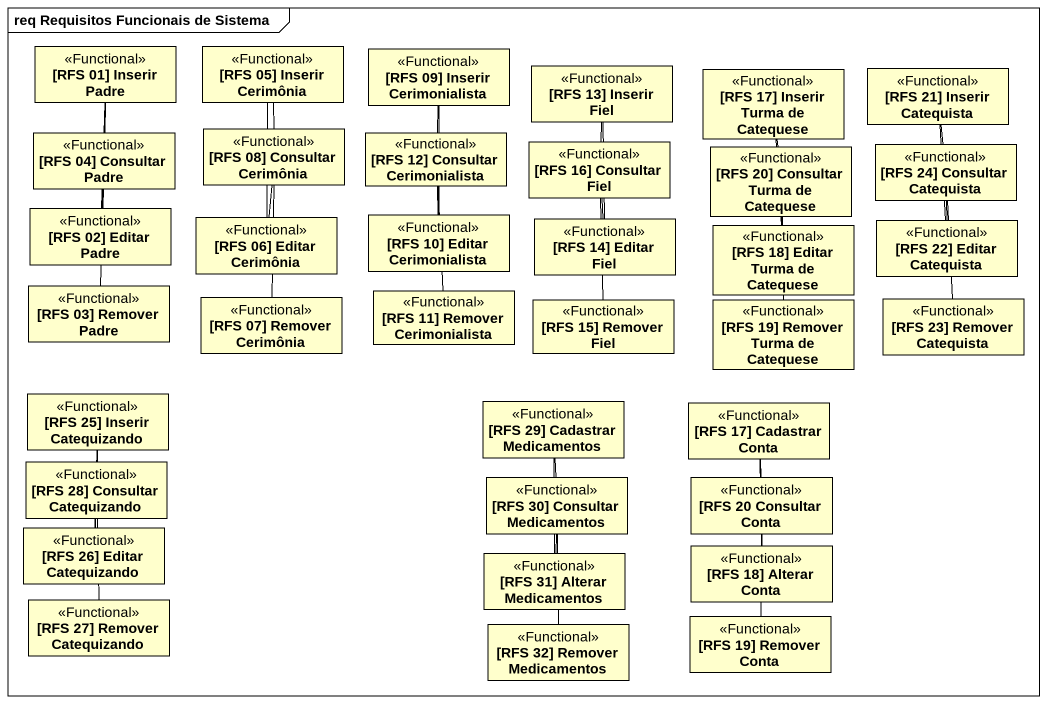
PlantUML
@startuml
mainframe req Requisitos Funcionais de Sistema
hide circle
hide empty members
class "[RFS 01] Inserir Padre" as RFS_01_Inserir_Padre <<Functional>>
class "[RFS 05] Inserir Cerimônia" as RFS_05_Inserir_Cerimônia <<Functional>>
class "[RFS 09] Inserir Cerimonialista" as RFS_09_Inserir <<Functional>>
class "[RFS 13] Inserir Fiel" as RFS_13_Inserir_Fiel <<Functional>>
class "[RFS 17] Inserir Turma de Catequese" as RFS_17_Inserir_Turma_de <<Functional>>
class "[RFS 21] Inserir Catequista" as RFS_21_Inserir_Catequista <<Functional>>
class "[RFS 04] Consultar Padre" as RFS_04_Consultar_Padre <<Functional>>
class "[RFS 08] Consultar Cerimônia" as RFS_08_Consultar_Cerimônia <<Functional>>
class "[RFS 12] Consultar Cerimonialista" as RFS_12_Consultar <<Functional>>
class "[RFS 16] Consultar Fiel" as RFS_16_Consultar_Fiel <<Functional>>
class "[RFS 20] Consultar Turma de Catequese" as RFS_20_Consultar_Turma_de <<Functional>>
class "[RFS 24] Consultar Catequista" as RFS_24_Consultar_Catequista <<Functional>>
class "[RFS 02] Editar Padre" as RFS_02_Editar_Padre <<Functional>>
class "[RFS 06] Editar Cerimônia" as RFS_06_Editar_Cerimônia <<Functional>>
class "[RFS 10] Editar Cerimonialista" as RFS_10_Editar_Cerimonialista <<Functional>>
class "[RFS 14] Editar Fiel" as RFS_14_Editar_Fiel <<Functional>>
class "[RFS 18] Editar Turma de Catequese" as RFS_18_Editar_Turma_de <<Functional>>
class "[RFS 22] Editar Catequista" as RFS_22_Editar_Catequista <<Functional>>
class "[RFS 03] Remover Padre" as RFS_03_Remover_Padre <<Functional>>
class "[RFS 07] Remover Cerimônia" as RFS_07_Remover_Cerimônia <<Functional>>
class "[RFS 11] Remover Cerimonialista" as RFS_11_Remover <<Functional>>
class "[RFS 15] Remover Fiel" as RFS_15_Remover_Fiel <<Functional>>
class "[RFS 19] Remover Turma de Catequese" as RFS_19_Remover_Turma_de <<Functional>>
class "[RFS 23] Remover Catequista" as RFS_23_Remover_Catequista <<Functional>>
class "[RFS 25] Inserir Catequizando" as RFS_25_Inserir_Catequizando <<Functional>>
class "[RFS 29] Cadastrar Medicamentos" as RFS_29_Cadastrar <<Functional>>
class "[RFS 17] Cadastrar Conta" as RFS_17_Cadastrar_Conta <<Functional>>
class "[RFS 28] Consultar Catequizando" as RFS_28_Consultar <<Functional>>
class "[RFS 30] Consultar Medicamentos" as RFS_30_Consultar <<Functional>>
class "[RFS 20 Consultar Conta" as RFS_20_Consultar_Conta <<Functional>>
class "[RFS 26] Editar Catequizando" as RFS_26_Editar_Catequizando <<Functional>>
class "[RFS 31] Alterar Medicamentos" as RFS_31_Alterar_Medicamentos <<Functional>>
class "[RFS 18] Alterar Conta" as RFS_18_Alterar_Conta <<Functional>>
class "[RFS 27] Remover Catequizando" as RFS_27_Remover_Catequizando <<Functional>>
class "[RFS 32] Remover Medicamentos" as RFS_32_Remover_Medicamentos <<Functional>>
class "[RFS 19] Remover Conta" as RFS_19_Remover_Conta <<Functional>>
RFS_01_Inserir_Padre -- RFS_04_Consultar_Padre
RFS_01_Inserir_Padre -- RFS_02_Editar_Padre
RFS_05_Inserir_Cerimônia -- RFS_08_Consultar_Cerimônia
RFS_05_Inserir_Cerimônia -- RFS_06_Editar_Cerimônia
RFS_09_Inserir -- RFS_12_Consultar
RFS_09_Inserir -- RFS_10_Editar_Cerimonialista
RFS_13_Inserir_Fiel -- RFS_16_Consultar_Fiel
RFS_13_Inserir_Fiel -- RFS_14_Editar_Fiel
RFS_17_Inserir_Turma_de -- RFS_20_Consultar_Turma_de
RFS_17_Inserir_Turma_de -- RFS_18_Editar_Turma_de
RFS_21_Inserir_Catequista -- RFS_24_Consultar_Catequista
RFS_21_Inserir_Catequista -- RFS_22_Editar_Catequista
RFS_04_Consultar_Padre -- RFS_02_Editar_Padre
RFS_04_Consultar_Padre -- RFS_03_Remover_Padre
RFS_08_Consultar_Cerimônia -- RFS_06_Editar_Cerimônia
RFS_08_Consultar_Cerimônia -- RFS_07_Remover_Cerimônia
RFS_12_Consultar -- RFS_10_Editar_Cerimonialista
RFS_12_Consultar -- RFS_11_Remover
RFS_16_Consultar_Fiel -- RFS_14_Editar_Fiel
RFS_16_Consultar_Fiel -- RFS_15_Remover_Fiel
RFS_20_Consultar_Turma_de -- RFS_18_Editar_Turma_de
RFS_20_Consultar_Turma_de -- RFS_19_Remover_Turma_de
RFS_24_Consultar_Catequista -- RFS_22_Editar_Catequista
RFS_24_Consultar_Catequista -- RFS_23_Remover_Catequista
RFS_25_Inserir_Catequizando -- RFS_28_Consultar
RFS_25_Inserir_Catequizando -- RFS_26_Editar_Catequizando
RFS_29_Cadastrar -- RFS_30_Consultar
RFS_29_Cadastrar -- RFS_31_Alterar_Medicamentos
RFS_17_Cadastrar_Conta -- RFS_20_Consultar_Conta
RFS_17_Cadastrar_Conta -- RFS_18_Alterar_Conta
RFS_28_Consultar -- RFS_26_Editar_Catequizando
RFS_28_Consultar -- RFS_27_Remover_Catequizando
RFS_30_Consultar -- RFS_31_Alterar_Medicamentos
RFS_30_Consultar -- RFS_32_Remover_Medicamentos
RFS_20_Consultar_Conta -- RFS_18_Alterar_Conta
RFS_20_Consultar_Conta -- RFS_19_Remover_Conta
@enduml
